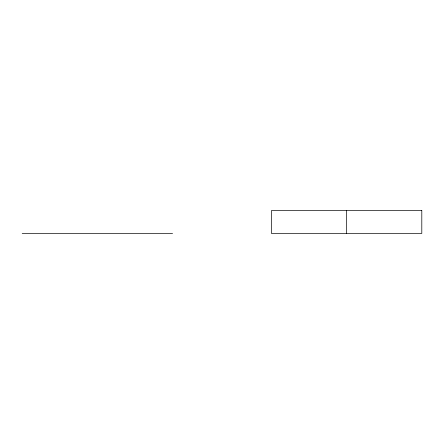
<?xml version="1.0" encoding="UTF-8"?>
<svg xmlns="http://www.w3.org/2000/svg" width="444" height="444" viewBox="0 0 444 444"><rect width="100%" height="100%" fill="white"/><g stroke="black" fill="none" stroke-linecap="round" stroke-linejoin="round"><path stroke-width="0.67" d="M22.2 233.422L172.566 233.422M346.614 210.578L346.614 233.422M421.8 210.578L271.434 210.578L271.434 233.422L421.8 233.422L421.8 210.578"/></g></svg>
